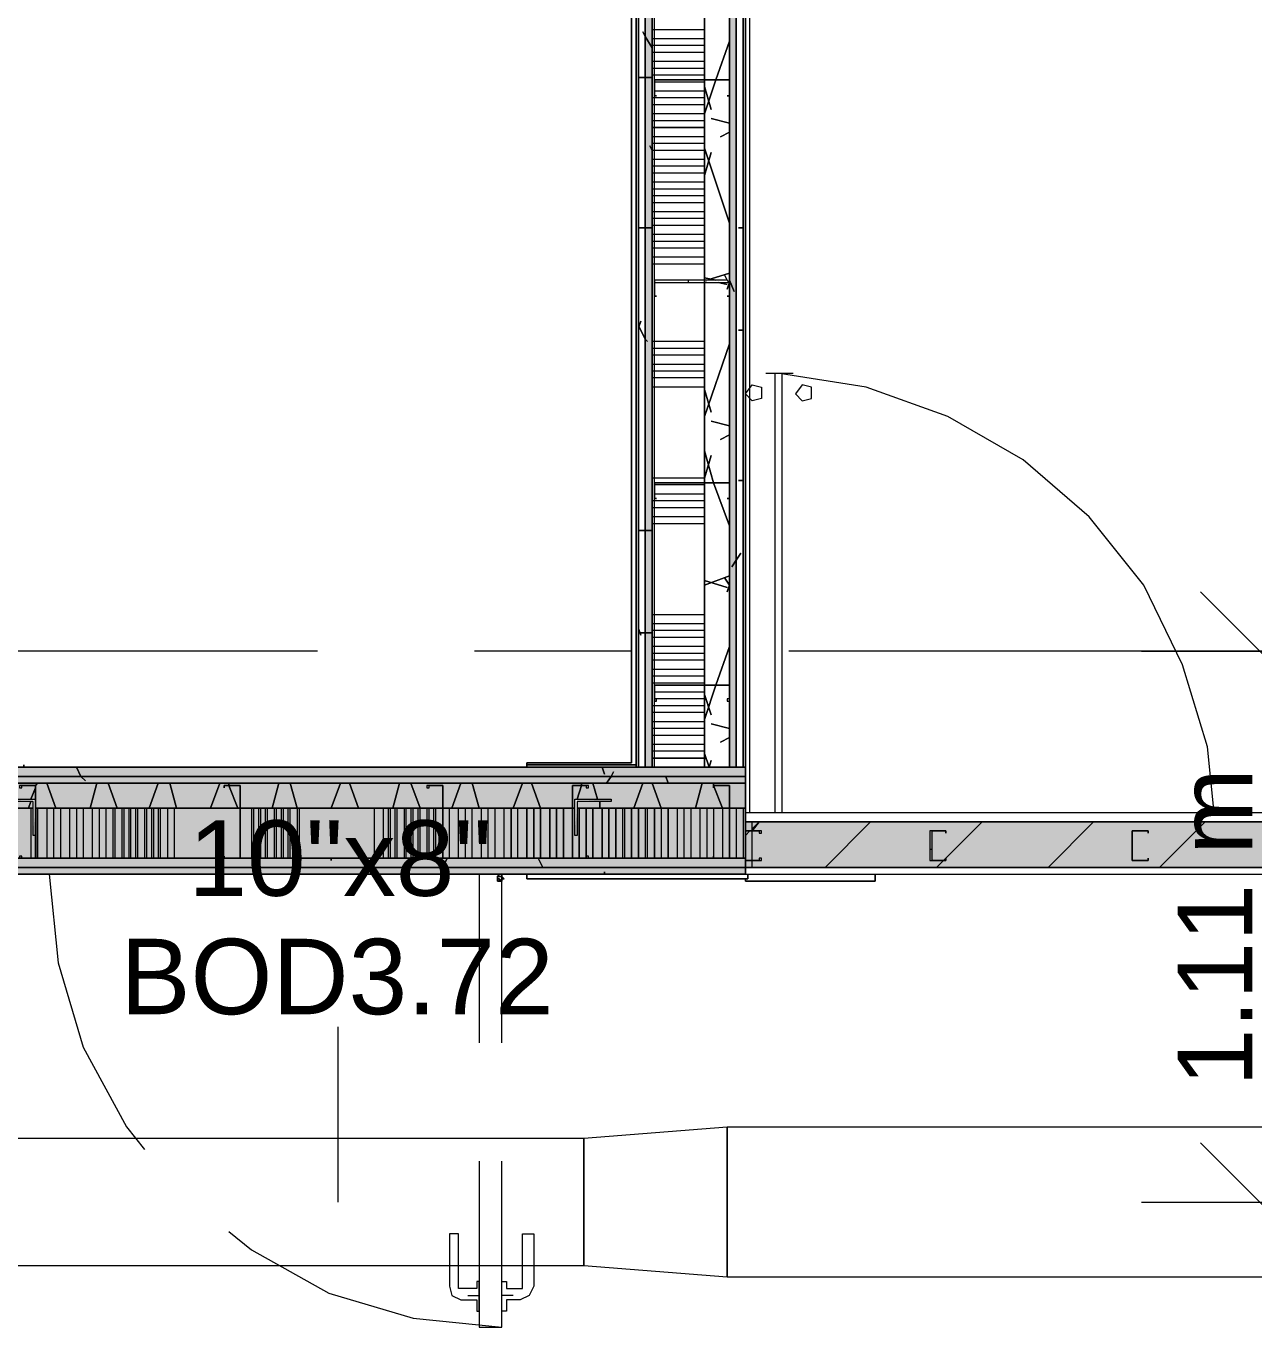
# Model space of a CAD drawing. Header units: metres. Extents: x -2 to 237, y -8 to 52.
# Drawn here: x 33.551 to 36.022, y 21.61 to 24.255 of the extents above; entities that cross this region are included whole.
import ezdxf

# ---------------------------------------------------------------- set-up
doc = ezdxf.new("R2010")
doc.units = ezdxf.units.M
doc.layers.add('HVAC - Ductos', color=5, linetype='Continuous', lineweight=0)
doc.layers.add('PDF_Text', color=7, linetype='Continuous', lineweight=0)
doc.layers.add('PDF_Geometry', color=7, linetype='Continuous', lineweight=0, true_color=0xaaaaaa)
doc.layers.add('PDF_Solid Fills', color=7, linetype='Continuous', lineweight=0, true_color=0xffffff)
doc.styles.add('PDF Helvetica', font='')
doc.styles.get('PDF Helvetica').set_extended_font_data('Helvetica')

msp = doc.modelspace()

# ---------------------------------------------------------------- hatches: boundary and pattern name
at = {"layer": 'PDF_Solid Fills', "lineweight": 0, "transparency": 33554559}
h = msp.add_hatch(color=256, dxfattribs=at)
h.paths.add_polyline_path([(34.7968, 25.3387), (34.8105, 25.3387), (34.8105, 25.3524), (34.7968, 25.3524)])
h.paths.add_polyline_path([(34.8105, 25.3341), (34.7968, 25.3341), (34.7968, 22.7638), (34.8105, 22.7638)])
h = msp.add_hatch(color=256, dxfattribs=at)
h.paths.add_polyline_path([(34.9663, 25.3387), (34.98, 25.3387), (34.98, 25.3524), (34.9663, 25.3524)])
h.paths.add_polyline_path([(34.98, 25.3341), (34.9663, 25.3341), (34.9663, 22.7638), (34.98, 22.7638)])
h = msp.add_hatch(color=256, dxfattribs=at)
h.paths.add_polyline_path([(32.0112, 22.7455), (32.0112, 22.7638), (29.615, 22.7638), (29.615, 22.7455)])
h.paths.add_polyline_path([(32.364, 22.7638), (32.364, 22.7455), (34.9984, 22.7455), (34.9984, 22.7638)])
h = msp.add_hatch(color=256, dxfattribs=at)
h.paths.add_polyline_path([(32.0112, 22.7455), (32.0112, 22.7638), (29.615, 22.7638), (29.615, 22.7455)])
h.paths.add_polyline_path([(32.364, 22.7638), (32.364, 22.7455), (34.9984, 22.7455), (34.9984, 22.7638)])
h = msp.add_hatch(color=256, dxfattribs=at)
h.paths.add_polyline_path([(29.6104, 22.6813), (29.6104, 22.7317), (29.5829, 22.7317), (29.5829, 22.6813)])
h.paths.add_polyline_path([(32.364, 22.7317), (32.364, 22.6813), (33.5644, 22.6813), (33.5644, 22.6951), (33.5002, 22.6996), (33.569, 22.6996), (33.569, 22.6813), (34.6548, 22.6813), (34.6548, 22.6996), (34.7235, 22.6996), (34.6594, 22.6951), (34.6594, 22.6813), (34.9984, 22.6813), (34.9984, 22.7317)])
h.paths.add_polyline_path([(29.615, 22.7317), (29.615, 22.6813), (32.0112, 22.6813), (32.0112, 22.7317)])
h = msp.add_hatch(color=256, dxfattribs=at)
h.paths.add_polyline_path([(29.6104, 22.6813), (29.6104, 22.7317), (29.5829, 22.7317), (29.5829, 22.6813)])
h.paths.add_polyline_path([(32.364, 22.7317), (32.364, 22.6813), (33.5644, 22.6813), (33.5644, 22.6951), (33.5002, 22.6996), (33.569, 22.6996), (33.569, 22.6813), (34.6548, 22.6813), (34.6548, 22.6996), (34.7235, 22.6996), (34.6594, 22.6951), (34.6594, 22.6813), (34.9984, 22.6813), (34.9984, 22.7317)])
h.paths.add_polyline_path([(29.615, 22.7317), (29.615, 22.6813), (32.0112, 22.6813), (32.0112, 22.7317)])
h = msp.add_hatch(color=256, dxfattribs=at)
h.paths.add_polyline_path([(32.0112, 22.7317), (32.0112, 22.7454), (29.5967, 22.7454), (29.5967, 22.7317)])
h.paths.add_polyline_path([(32.364, 22.7454), (32.364, 22.7317), (34.9984, 22.7317), (34.9984, 22.7454)])
h = msp.add_hatch(color=256, dxfattribs=at)
h.paths.add_polyline_path([(32.0112, 22.7317), (32.0112, 22.7454), (29.5967, 22.7454), (29.5967, 22.7317)])
h.paths.add_polyline_path([(32.364, 22.7454), (32.364, 22.7317), (34.9984, 22.7317), (34.9984, 22.7454)])
h = msp.add_hatch(color=256, dxfattribs=at)
h.paths.add_polyline_path([(32.0112, 22.5805), (32.0112, 22.6813), (29.5829, 22.6813), (29.5829, 22.5805)])
h.paths.add_polyline_path([(33.5644, 22.6309), (33.5644, 22.6813), (32.364, 22.6813), (32.364, 22.5805), (34.9984, 22.5805), (34.9984, 22.6813), (34.6594, 22.6813), (34.6548, 22.6309), (34.6548, 22.6813), (33.569, 22.6813)])
h = msp.add_hatch(color=256, dxfattribs=at)
h.paths.add_polyline_path([(32.0112, 22.5805), (32.0112, 22.6813), (29.5829, 22.6813), (29.5829, 22.5805)])
h.paths.add_polyline_path([(33.5644, 22.6309), (33.5644, 22.6813), (32.364, 22.6813), (32.364, 22.5805), (34.9984, 22.5805), (34.9984, 22.6813), (34.6594, 22.6813), (34.6548, 22.6309), (34.6548, 22.6813), (33.569, 22.6813)])
for points in [[(37.5687, 22.5622), (37.5687, 22.6538), (34.9984, 22.6538), (34.9984, 22.5622)], [(37.5549, 22.5622), (37.5549, 22.6538), (35.0122, 22.6538), (35.0122, 22.5622)]]:
    msp.add_hatch(color=256, dxfattribs=at).paths.add_polyline_path(points)
h = msp.add_hatch(color=256, dxfattribs=at)
h.paths.add_polyline_path([(32.0112, 22.5622), (32.0112, 22.5805), (29.5967, 22.5805), (29.5967, 22.5622)])
h.paths.add_polyline_path([(32.364, 22.5805), (32.364, 22.5622), (34.9984, 22.5622), (34.9984, 22.5805)])
h = msp.add_hatch(color=256, dxfattribs=at)
h.paths.add_polyline_path([(32.0112, 22.5622), (32.0112, 22.5805), (29.5967, 22.5805), (29.5967, 22.5622)])
h.paths.add_polyline_path([(32.364, 22.5805), (32.364, 22.5622), (34.9984, 22.5622), (34.9984, 22.5805)])
h = msp.add_hatch(color=256, dxfattribs=at)
h.paths.add_polyline_path([(32.0112, 22.5485), (32.0112, 22.5622), (29.615, 22.5622), (29.615, 22.5485)])
h.paths.add_polyline_path([(32.364, 22.5485), (34.9984, 22.5485), (34.9984, 22.5622), (32.364, 22.5622)])
h = msp.add_hatch(color=256, dxfattribs=at)
h.paths.add_polyline_path([(32.0112, 22.5485), (32.0112, 22.5622), (29.615, 22.5622), (29.615, 22.5485)])
h.paths.add_polyline_path([(32.364, 22.5485), (34.9984, 22.5485), (34.9984, 22.5622), (32.364, 22.5622)])

# ---------------------------------------------------------------- linework, layer by layer
at = {"layer": 'HVAC - Ductos', "lineweight": 0}
for points in [[(35.9147, 23.1165), (36.0339, 22.9975), (36.153, 22.8783)], [(35.7956, 22.9975), (36.0339, 22.9975), (36.2721, 22.9975)], [(34.1783, 21.8887), (34.1783, 22.2415)], [(35.9147, 22.0078), (36.0339, 21.8887), (36.153, 21.7696)], [(35.7956, 21.8887), (36.0339, 21.8887), (36.2721, 21.8887)]]:
    msp.add_lwpolyline(points, dxfattribs=at)
for points in [[(34.9617, 21.7375), (34.6731, 21.7604), (34.6731, 22.017), (34.9617, 22.0399)], [(32.5656, 22.017), (34.6731, 22.017), (34.6731, 21.7604), (32.5656, 21.7604)]]:
    msp.add_lwpolyline(points, close=True, dxfattribs=at)
msp.add_lwpolyline([(40.643, 21.5817), (40.336, 21.5817), (40.3314, 21.623), (40.3177, 21.6596), (40.2948, 21.6917), (40.2627, 21.7146), (40.2261, 21.7284), (40.1848, 21.7375), (40.1848, 22.0399), (40.1848, 21.7375), (34.9617, 21.7375), (34.9617, 22.0399), (40.1848, 22.0399, -0.417177)], format="xyb", close=True, dxfattribs=at)
at = {"layer": 'PDF_Geometry', "lineweight": 0}
for points in [[(29.3997, 31.9133), (29.3997, 25.554), (29.3997, 22.5485), (29.615, 22.5485), (32.0112, 22.5485), (32.0112, 22.5805), (32.0112, 22.7272), (32.0112, 22.7638), (29.615, 22.7638), (29.615, 25.3341), (34.7785, 25.3341), (34.7785, 22.7638), (34.9984, 22.7638), (34.9984, 25.3341), (37.5595, 25.3341)], [(34.8151, 22.7638), (34.8151, 25.3661), (34.9159, 25.3661), (34.8106, 25.3661), (34.8106, 25.3524), (34.8106, 25.3341), (34.9159, 25.3341), (34.9159, 25.3661), (34.8106, 25.3661), (34.7785, 25.3661), (29.615, 25.3661), (29.5967, 25.3661), (29.5829, 25.3661), (29.5829, 22.7317), (29.5967, 22.7317), (29.6104, 22.7317), (29.5829, 22.7317), (29.5829, 22.6813), (29.6104, 22.6813), (29.5829, 22.6813), (29.5829, 22.5805), (32.0112, 22.5805), (32.364, 22.5805)], [(29.5967, 25.3524), (29.5967, 22.7454), (29.615, 22.7454), (32.0112, 22.7454), (32.0112, 22.7638), (32.364, 22.7638), (32.0112, 22.7638), (32.364, 22.7638), (32.364, 22.5485), (34.9984, 22.5485), (34.5586, 22.5485), (33.546, 22.5485), (29.615, 22.5485), (32.0112, 22.5485)], [(34.7968, 22.7638), (34.7968, 25.3341), (34.7968, 25.3387), (34.7968, 25.3524), (34.7785, 25.3524), (29.615, 25.3524)], [(34.8106, 25.3661), (34.8106, 22.7638), (34.9159, 22.7638), (34.9159, 22.9287), (34.9159, 23.3365), (34.9159, 23.7397), (34.9159, 24.1474), (34.9159, 24.5506), (34.9159, 24.1474), (34.9159, 23.7397), (34.9159, 23.3365), (34.9159, 22.9287), (34.9159, 22.7638), (34.8106, 22.7638), (34.8106, 25.3341)], [(34.9159, 24.5506), (34.9159, 24.1474), (34.9159, 23.7397), (34.9159, 23.3365), (34.9159, 22.9287), (34.9159, 22.7638), (34.9663, 22.7638), (34.9663, 25.3661)], [(37.6374, 25.3661), (37.6053, 25.3661), (34.9663, 25.3661), (34.9663, 25.3524), (34.9663, 25.3341), (34.9663, 22.7638)], [(37.6053, 25.3524), (34.9801, 25.3524), (34.9801, 25.3387), (34.9801, 25.3341), (34.9801, 22.7638)], [(29.5967, 22.5485), (29.5967, 22.5622), (29.615, 22.5622), (32.0112, 22.5622), (32.364, 22.5622), (34.9984, 22.5622), (34.9984, 22.5759), (34.9984, 22.5622), (37.5687, 22.5622), (37.5687, 22.6538), (34.9984, 22.6538), (34.9984, 22.6355), (34.9984, 22.6813), (34.9663, 22.6813), (34.6594, 22.6813), (34.9663, 22.6813), (34.9984, 22.6813), (34.9984, 22.6721), (34.9984, 25.3341), (34.9938, 25.3341), (34.9938, 22.7638)], [(34.7831, 22.7638), (34.7831, 25.3341), (34.7785, 25.3341), (34.7739, 25.3295), (34.7693, 25.3295), (34.7693, 25.3249), (29.6241, 25.3249)], [(34.7785, 25.3341), (34.7785, 22.7638), (34.7785, 25.3341)], [(34.7785, 25.3341), (34.7785, 22.7638), (34.7785, 25.3341)], [(34.9984, 22.6813), (34.9984, 22.6721), (34.9984, 25.3341), (34.9984, 22.7088), (34.9984, 25.3341), (37.5595, 25.3341), (37.5595, 22.6721), (37.5595, 25.3341), (37.5595, 22.5485), (37.697, 22.5485)], [(34.9984, 25.3341), (34.9984, 22.6721), (34.9984, 25.3341)], [(34.9984, 25.3341), (34.9984, 22.6721), (34.9984, 25.3341)], [(35.0076, 22.6721), (35.0076, 25.3249)], [(35.0076, 22.6721), (35.0076, 25.3249)], [(35.0076, 22.6721), (35.0076, 25.3249)], [(35.0076, 22.6721), (35.0076, 25.3249)], [(34.9159, 24.2482), (34.8106, 24.2482)], [(34.9159, 24.2299), (34.8106, 24.2299)], [(34.9159, 24.2161), (34.8106, 24.2161)], [(34.9159, 24.2024), (34.8106, 24.2024)], [(34.9159, 24.1841), (34.8106, 24.1841)], [(34.9159, 24.1703), (34.8106, 24.1703)], [(34.9159, 24.1566), (34.8106, 24.1566)], [(34.9159, 24.1428), (34.8151, 24.1428)], [(34.9159, 24.1108), (34.8106, 24.1108)], [(34.9159, 24.1245), (34.8151, 24.1245)], [(34.9159, 24.0971), (34.8106, 24.0971)], [(34.9159, 24.0787), (34.8106, 24.0787)], [(34.9159, 24.065), (34.8106, 24.065)], [(34.9159, 24.0329), (34.8106, 24.0329)], [(34.9159, 24.0192), (34.8106, 24.0192)], [(34.9159, 24.0054), (34.8106, 24.0054)], [(34.9159, 23.987), (34.8106, 23.987)], [(34.9159, 23.9733), (34.8106, 23.9733)], [(34.9159, 23.9596), (34.8106, 23.9596)], [(34.9159, 23.9412), (34.8106, 23.9412)], [(34.9159, 23.9275), (34.8106, 23.9275)], [(34.9159, 23.9138), (34.8106, 23.9138)], [(34.9159, 23.9), (34.8106, 23.9)], [(34.9159, 23.8817), (34.8106, 23.8817)], [(34.9159, 23.8679), (34.8106, 23.8679)], [(34.9159, 23.8542), (34.8106, 23.8542)], [(34.9159, 23.8359), (34.8106, 23.8359)], [(34.9159, 23.8222), (34.8106, 23.8222)], [(34.9159, 23.8084), (34.8106, 23.8084)], [(34.9159, 23.7901), (34.8106, 23.7901)], [(34.9159, 23.7763), (34.8106, 23.7763)], [(34.9159, 23.6205), (34.8106, 23.6205)], [(34.9159, 23.6068), (34.8106, 23.6068)], [(34.9159, 23.593), (34.8106, 23.593)], [(34.9159, 23.5747), (34.8106, 23.5747)], [(34.9159, 23.561), (34.8106, 23.561)], [(34.9159, 23.5473), (34.8106, 23.5473)], [(35.0946, 23.5564), (35.0396, 23.5564)], [(35.058, 22.6721), (35.058, 23.5564)], [(35.9422, 22.6721), (35.9285, 22.805), (35.8781, 22.97), (35.8002, 23.1303), (35.6902, 23.2678), (35.5574, 23.3823), (35.4062, 23.4694), (35.2412, 23.5289), (35.0671, 23.5564)], [(35.0717, 23.5564), (35.0717, 22.6721)], [(34.9159, 23.5289), (34.8106, 23.5289)], [(34.9159, 23.3456), (34.8106, 23.3456)], [(34.9159, 23.3319), (34.8151, 23.3319)], [(34.9159, 23.3136), (34.8151, 23.3136)], [(34.9159, 23.2998), (34.8106, 23.2998)], [(34.9159, 23.2861), (34.8106, 23.2861)], [(34.9159, 23.2678), (34.8106, 23.2678)], [(34.9159, 23.254), (34.8106, 23.254)], [(34.9159, 23.0707), (34.8106, 23.0707)], [(34.9159, 23.0524), (34.8106, 23.0524)], [(34.9159, 23.0387), (34.8106, 23.0387)], [(34.9159, 23.0249), (34.8106, 23.0249)], [(34.137, 22.9975), (32.8679, 22.9975)], [(34.7693, 22.9975), (34.4532, 22.9975)], [(34.9159, 23.0066), (34.8106, 23.0066)], [(34.9159, 22.9929), (34.8106, 22.9929)], [(36.3592, 22.9975), (35.0855, 22.9975)], [(34.9159, 22.9791), (34.8106, 22.9791)], [(34.9159, 22.9608), (34.8106, 22.9608)], [(34.9159, 22.947), (34.8106, 22.947)], [(34.9159, 22.9333), (34.8106, 22.9333)], [(34.9159, 22.915), (34.8151, 22.915)], [(34.9159, 22.8875), (34.8106, 22.8875)], [(34.9159, 22.9012), (34.8151, 22.9012)], [(34.9159, 22.8738), (34.8106, 22.8738)], [(34.9159, 22.8554), (34.8106, 22.8554)], [(34.9159, 22.8416), (34.8106, 22.8416)], [(34.9159, 22.8279), (34.8106, 22.8279)], [(34.9159, 22.8096), (34.8106, 22.8096)], [(34.9159, 22.7958), (34.8106, 22.7958)], [(33.546, 22.7638), (33.546, 22.7683), (33.546, 22.7638), (29.615, 22.7638), (33.546, 22.7638), (29.615, 22.7638), (33.546, 22.7638), (34.5586, 22.7638), (34.5586, 22.7683), (34.5586, 22.7638), (34.7785, 22.7638), (34.5586, 22.7638), (34.5586, 22.7683), (34.5586, 22.7638)], [(32.0112, 22.7638), (32.364, 22.7638), (34.9984, 22.7638)], [(34.9984, 22.7638), (32.364, 22.7638), (34.9984, 22.7638)], [(34.5586, 22.7729), (34.5586, 22.7729)], [(34.5586, 22.7729), (34.5586, 22.7729)], [(34.5586, 22.7638), (34.7785, 22.7638), (34.5586, 22.7638)], [(34.5586, 22.7638), (34.5586, 22.7638)], [(34.5586, 22.7638), (34.7785, 22.7638), (34.5586, 22.7638)], [(34.5586, 22.7638), (34.5586, 22.7638)], [(29.6104, 22.7317), (29.5967, 22.7317), (29.5967, 22.7454), (32.0112, 22.7454), (32.0112, 22.7317), (32.364, 22.7317), (34.9984, 22.7317)], [(32.364, 22.5622), (32.364, 22.5805), (32.0112, 22.5805), (32.0112, 22.6813), (32.0112, 22.7272), (32.0112, 22.7317), (31.6035, 22.7317), (31.1957, 22.7317), (30.7742, 22.7317), (29.615, 22.7317), (30.7742, 22.7317), (31.1957, 22.7317), (31.6035, 22.7317), (32.0112, 22.7317), (32.0112, 22.7454), (32.364, 22.7454), (34.9984, 22.7454)], [(32.364, 22.6813), (32.364, 22.5805), (34.9984, 22.5805), (32.364, 22.5805), (32.364, 22.6813), (32.4327, 22.6813), (32.8451, 22.6813), (33.2528, 22.6813), (33.5644, 22.6813), (33.2528, 22.6813), (32.8451, 22.6813), (32.4327, 22.6813), (32.364, 22.6813), (32.0158, 22.6813), (32.0112, 22.6813), (32.0112, 22.7272), (32.0112, 22.7317), (32.364, 22.7317), (32.364, 22.7454)], [(34.6594, 22.6813), (34.9663, 22.6813), (34.9984, 22.6813), (34.9984, 22.7317), (32.364, 22.7317), (32.364, 22.6813), (32.4327, 22.6813), (32.8451, 22.6813), (33.2528, 22.6813), (33.5644, 22.6813)], [(33.5598, 22.6813), (33.5598, 22.5805)], [(34.6548, 22.6813), (34.6502, 22.6813), (34.3891, 22.6813), (33.9813, 22.6813), (33.569, 22.6813)], [(33.5918, 22.6813), (33.5918, 22.5805)], [(33.6056, 22.6813), (33.6056, 22.5805)], [(33.6194, 22.6813), (33.6194, 22.5805)], [(33.6377, 22.6813), (33.6377, 22.5805)], [(33.6514, 22.6813), (33.6514, 22.5805)], [(33.6652, 22.6813), (33.6652, 22.5805)], [(33.6835, 22.6813), (33.6835, 22.5805)], [(33.6972, 22.6813), (33.6972, 22.5805)], [(33.711, 22.6813), (33.711, 22.5805)], [(33.7247, 22.6813), (33.7247, 22.5805)], [(33.7293, 22.5805), (33.7293, 22.6813)], [(33.743, 22.6813), (33.743, 22.5805)], [(33.7476, 22.5805), (33.7476, 22.6813)], [(33.7568, 22.6813), (33.7568, 22.5805)], [(33.7614, 22.5805), (33.7614, 22.6813)], [(33.7705, 22.6813), (33.7705, 22.5805)], [(33.7751, 22.5805), (33.7751, 22.6813)], [(33.7889, 22.6813), (33.7889, 22.5805)], [(33.7935, 22.5805), (33.7935, 22.6813)], [(33.8026, 22.6813), (33.8026, 22.5805)], [(33.8072, 22.5805), (33.8072, 22.6813)], [(33.8163, 22.6813), (33.8163, 22.5805)], [(33.8209, 22.5805), (33.8209, 22.6813)], [(33.8347, 22.6813), (33.8347, 22.5805)], [(33.8484, 22.6813), (33.8484, 22.5805)], [(34.0042, 22.6813), (34.0042, 22.5805)], [(34.0088, 22.5805), (34.0088, 22.6813)], [(34.0179, 22.6813), (34.0179, 22.5805)], [(34.0225, 22.5805), (34.0225, 22.6813)], [(34.0317, 22.6813), (34.0317, 22.5805)], [(34.0363, 22.5805), (34.0363, 22.6813)], [(34.05, 22.6813), (34.05, 22.5805)], [(34.0546, 22.5805), (34.0546, 22.6813)], [(34.0638, 22.6813), (34.0638, 22.5805)], [(34.0684, 22.5805), (34.0684, 22.6813)], [(34.0775, 22.6813), (34.0775, 22.5805)], [(34.0821, 22.5805), (34.0821, 22.6813)], [(34.0958, 22.6813), (34.0958, 22.5805)], [(34.1004, 22.5805), (34.1004, 22.6813)], [(34.2516, 22.5805), (34.2516, 22.6813)], [(34.2699, 22.5805), (34.2699, 22.6813)], [(34.2791, 22.6813), (34.2791, 22.5805)], [(34.2837, 22.5805), (34.2837, 22.6813)], [(34.2928, 22.6813), (34.2928, 22.5805)], [(34.2974, 22.5805), (34.2974, 22.6813)], [(34.3112, 22.6813), (34.3112, 22.5805)], [(34.3157, 22.5805), (34.3157, 22.6813)], [(34.3249, 22.6813), (34.3249, 22.5805)], [(34.3295, 22.5805), (34.3295, 22.6813)], [(34.3387, 22.6813), (34.3387, 22.5805)], [(34.3433, 22.5805), (34.3433, 22.6813)], [(34.357, 22.6813), (34.357, 22.5805)], [(34.3615, 22.5805), (34.3615, 22.6813)], [(34.3707, 22.6813), (34.3707, 22.5805)], [(34.3753, 22.5805), (34.3753, 22.6813)], [(34.3891, 22.5805), (34.3891, 22.6813)], [(34.4028, 22.5805), (34.4028, 22.6813)], [(34.4211, 22.5805), (34.4211, 22.6813)], [(34.4349, 22.5805), (34.4349, 22.6813)], [(34.4486, 22.5805), (34.4486, 22.6813)], [(34.4669, 22.5805), (34.4669, 22.6813)], [(34.4807, 22.5805), (34.4807, 22.6813)], [(34.4944, 22.5805), (34.4944, 22.6813)], [(34.5128, 22.5805), (34.5128, 22.6813)], [(34.5402, 22.5805), (34.5402, 22.6813)], [(34.751, 22.6813), (34.751, 22.5805)], [(34.7556, 22.5805), (34.7556, 22.6813)], [(34.7968, 22.6813), (34.7968, 22.5805)], [(34.8014, 22.5805), (34.8014, 22.6813)], [(34.8289, 22.6813), (34.8289, 22.5805)], [(34.8609, 22.6813), (34.8609, 22.5805)], [(34.8747, 22.6813), (34.8747, 22.5805)], [(34.8885, 22.6813), (34.8885, 22.5805)], [(34.9068, 22.6813), (34.9068, 22.5805)], [(34.9205, 22.6813), (34.9205, 22.5805)], [(34.9343, 22.6813), (34.9343, 22.5805)], [(34.9526, 22.6813), (34.9526, 22.5805)], [(34.9663, 22.6813), (34.9663, 22.5805)], [(34.9801, 22.6813), (34.9801, 22.5805)], [(34.9938, 22.6813), (34.9938, 22.5805)], [(34.9984, 22.5805), (32.364, 22.5805), (32.364, 22.5622), (34.9984, 22.5622)], [(34.9984, 22.5485), (32.364, 22.5485), (34.9984, 22.5485)], [(34.5036, 22.5485), (34.499, 22.5439), (34.499, 22.5393), (34.499, 22.5347), (34.5036, 22.5347), (34.5082, 22.5347), (34.5082, 22.5393), (34.5082, 22.5439), (34.5082, 22.5485), (34.5082, 22.5439), (34.5082, 22.5393), (34.5082, 22.5347), (34.5036, 22.5347), (34.499, 22.5347), (34.499, 22.5393), (34.499, 22.5439), (34.5036, 22.5485), (34.499, 22.5439), (34.499, 22.5393), (34.499, 22.5347), (34.5036, 22.5347), (34.5082, 22.5347), (34.5082, 22.5393), (34.5082, 22.5439), (34.5082, 22.5485), (34.5082, 22.5439), (34.5082, 22.5393), (34.5082, 22.5347), (34.5036, 22.5347), (34.499, 22.5347), (34.499, 22.5393), (34.499, 22.5439), (34.5036, 22.5485), (34.499, 22.5439), (34.499, 22.5393), (34.499, 22.5347), (34.5036, 22.5347), (34.5082, 22.5347), (34.5082, 22.5393), (34.5082, 22.5439), (34.5082, 22.5485), (34.5082, 22.5439), (34.5082, 22.5393), (34.5082, 22.5347), (34.5036, 22.5347), (34.499, 22.5347), (34.499, 22.5393), (34.499, 22.5439), (34.5036, 22.5485), (34.499, 22.5439), (34.499, 22.5393), (34.499, 22.5347), (34.5036, 22.5347), (34.5082, 22.5347), (34.5082, 22.5393), (34.5082, 22.5439), (34.5082, 22.5485), (34.5082, 22.5439), (34.5082, 22.5393), (34.5082, 22.5347), (34.5036, 22.5347), (34.499, 22.5347), (34.499, 22.5393), (34.499, 22.5439), (34.5036, 22.5485), (33.5964, 22.5485), (33.6148, 22.3698), (33.6652, 22.2002), (33.7522, 22.0399), (33.7889, 21.9941)], [(34.5082, 22.2094), (34.5082, 22.5485), (34.4624, 22.5485), (34.4624, 22.2094)], [(34.499, 22.5439), (34.5036, 22.5439), (34.5082, 22.5439), (34.5082, 22.5393), (34.5036, 22.5347)], [(34.499, 22.5439), (34.5036, 22.5439), (34.5082, 22.5439), (34.5082, 22.5393), (34.5036, 22.5347)], [(34.499, 22.5439), (34.5036, 22.5439), (34.5082, 22.5439), (34.5082, 22.5393), (34.5036, 22.5347)], [(34.499, 22.5439), (34.5036, 22.5439), (34.5082, 22.5439), (34.5082, 22.5393), (34.5036, 22.5347)], [(34.499, 22.5439), (34.5036, 22.5439), (34.5082, 22.5439), (34.5082, 22.5393), (34.5036, 22.5347)], [(34.499, 22.5439), (34.5036, 22.5439), (34.5082, 22.5439), (34.5082, 22.5393), (34.5036, 22.5347)], [(34.499, 22.5393), (34.5036, 22.5393), (34.5036, 22.5347), (34.5082, 22.5393), (34.5082, 22.5439), (34.5036, 22.5439)], [(34.499, 22.5439), (34.5036, 22.5439), (34.5082, 22.5439), (34.5082, 22.5393), (34.5036, 22.5347)], [(34.499, 22.5439), (34.5036, 22.5439), (34.5082, 22.5439), (34.5082, 22.5393), (34.5036, 22.5347)], [(34.499, 22.5439), (34.5036, 22.5439), (34.5082, 22.5439), (34.5082, 22.5393), (34.5036, 22.5347)], [(34.5036, 22.5439), (34.499, 22.5439)], [(34.499, 22.5439), (34.5036, 22.5439), (34.5082, 22.5439), (34.5082, 22.5393), (34.5036, 22.5347)], [(34.499, 22.5439), (34.5036, 22.5439), (34.5082, 22.5439), (34.5082, 22.5393), (34.5036, 22.5347)], [(34.499, 22.5439), (34.5036, 22.5439), (34.5082, 22.5439), (34.5082, 22.5393), (34.5036, 22.5347)], [(34.5586, 22.5485), (34.5586, 22.5393), (35.003, 22.5393), (35.003, 22.5485), (35.003, 22.5393), (34.5586, 22.5393), (34.5586, 22.5485), (34.9984, 22.5485)], [(34.5036, 22.5347), (34.5036, 22.5393), (34.499, 22.5393)], [(34.5036, 22.5347), (34.5036, 22.5393), (34.499, 22.5393)], [(34.5036, 22.5347), (34.5036, 22.5393), (34.499, 22.5393)], [(34.5036, 22.5347), (34.5036, 22.5393), (34.499, 22.5393)], [(34.5036, 22.5347), (34.5036, 22.5393), (34.499, 22.5393)], [(34.5036, 22.5347), (34.5036, 22.5393), (34.499, 22.5393)], [(34.5036, 22.5347), (34.5036, 22.5393), (34.499, 22.5393)], [(34.5036, 22.5347), (34.5036, 22.5393), (34.499, 22.5393)], [(34.5036, 22.5347), (34.5036, 22.5393), (34.499, 22.5393)], [(34.5036, 22.5347), (34.5036, 22.5393), (34.499, 22.5393)], [(34.5036, 22.5347), (34.5036, 22.5393), (34.499, 22.5393)], [(34.5036, 22.5347), (34.5036, 22.5393), (34.499, 22.5393)], [(33.9584, 21.8291), (34.0042, 21.7924), (34.16, 21.7054), (34.3295, 21.655), (34.5082, 21.6367), (34.5082, 21.9711)], [(34.4624, 21.9711), (34.4624, 21.6367), (34.5082, 21.6367)], [(34.4395, 21.7008), (34.4624, 21.7008)], [(34.5311, 21.7008), (34.5082, 21.7008)]]:
    msp.add_lwpolyline(points, dxfattribs=at)
for points in [[(34.7968, 22.7638), (34.8106, 22.7638), (34.8106, 25.3524), (34.7968, 25.3524)], [(34.9663, 22.7638), (34.9801, 22.7638), (34.9801, 25.3524), (34.9663, 25.3524)], [(34.7693, 25.3249), (34.7693, 22.7729)], [(34.7693, 25.3249), (34.7693, 22.7729)], [(34.7785, 25.3341), (34.7785, 22.7638), (34.7785, 25.2791), (34.7785, 22.7638)], [(34.7785, 22.7638), (34.7831, 22.7638), (34.7831, 25.3341), (34.7785, 25.3341)], [(34.7831, 22.7638), (34.7968, 22.7638), (34.7968, 25.3387), (34.7831, 25.3387)], [(34.9801, 22.7638), (34.9938, 22.7638), (34.9938, 25.3387), (34.9801, 25.3387)], [(34.9938, 22.7638), (34.9984, 22.7638), (34.9984, 25.3341), (34.9938, 25.3341)], [(34.9663, 24.1154), (34.9663, 24.1474), (34.9617, 24.1474), (34.8151, 24.1474), (34.8151, 24.1154), (34.8197, 24.1154), (34.8151, 24.1154), (34.8151, 24.1474), (34.9617, 24.1474), (34.9663, 24.1474), (34.9663, 24.1154), (34.9617, 24.1154)], [(34.8106, 24.0512), (34.9159, 24.0512)], [(34.9663, 23.7121), (34.9663, 23.7397), (34.9617, 23.7443), (34.8151, 23.7443), (34.8151, 23.7397), (34.8151, 23.7121), (34.8197, 23.7121), (34.8151, 23.7121), (34.8151, 23.7397), (34.9617, 23.7397), (34.9663, 23.7397), (34.9663, 23.7121), (34.9617, 23.7121)], [(34.9984, 23.5152), (35.0122, 23.5335), (35.0305, 23.5289), (35.0305, 23.506), (35.0122, 23.5014)], [(35.0992, 23.5152), (35.113, 23.5014), (35.1313, 23.506), (35.1313, 23.5289), (35.113, 23.5335)], [(34.9663, 23.3044), (34.9663, 23.3365), (34.9617, 23.3365), (34.8151, 23.3365), (34.8151, 23.3044), (34.8197, 23.3044), (34.8151, 23.3044), (34.8151, 23.3365), (34.9617, 23.3365), (34.9663, 23.3365), (34.9663, 23.3044), (34.9617, 23.3044)], [(34.9663, 22.8966), (34.9663, 22.9287), (34.9617, 22.9287), (34.8151, 22.9287), (34.8151, 22.8966), (34.8197, 22.8966), (34.8197, 22.9012), (34.8151, 22.9012), (34.8151, 22.9287), (34.9617, 22.9287), (34.9663, 22.9287), (34.9663, 22.9012), (34.9617, 22.9012), (34.9617, 22.8966)], [(34.8106, 22.7821), (34.9159, 22.7821)], [(34.9984, 22.7638), (32.364, 22.7638), (32.364, 22.5485), (34.9984, 22.5485), (34.9984, 22.5759), (34.9984, 22.5622), (34.9984, 22.5485), (37.5687, 22.5485), (37.5687, 22.5622), (37.5687, 22.6538), (37.5687, 22.6721), (34.9984, 22.6721), (34.9984, 22.6538), (34.9984, 22.6355)], [(34.9984, 22.7454), (34.9984, 22.7638), (32.364, 22.7638), (32.364, 22.7454)], [(34.5586, 22.7683), (34.5586, 22.7729), (34.7693, 22.7729), (34.5586, 22.7729), (34.5586, 22.7683), (34.7785, 22.7683)], [(34.5586, 22.7683), (34.5586, 22.7729), (34.7693, 22.7729), (34.5586, 22.7729)], [(34.9984, 22.7317), (34.9984, 22.7454), (32.364, 22.7454), (32.364, 22.7317)], [(33.5369, 22.5805), (33.569, 22.5805), (33.569, 22.7272), (33.5369, 22.7272), (33.5369, 22.7226), (33.5414, 22.7226), (33.5414, 22.7272), (33.569, 22.7272), (33.569, 22.5805), (33.5414, 22.5805), (33.5414, 22.5851), (33.5369, 22.5851)], [(33.9492, 22.5805), (33.9767, 22.5805), (33.9813, 22.5805), (33.9813, 22.7272), (33.9767, 22.7272), (33.9492, 22.7272), (33.9492, 22.7226), (33.9492, 22.7272), (33.9767, 22.7272), (33.9813, 22.7272), (33.9813, 22.5805), (33.9767, 22.5805), (33.9492, 22.5805), (33.9492, 22.5851)], [(34.357, 22.5805), (34.3891, 22.5805), (34.3891, 22.7272), (34.357, 22.7272), (34.357, 22.7226), (34.3615, 22.7226), (34.3615, 22.7272), (34.3891, 22.7272), (34.3891, 22.5805), (34.3615, 22.5805), (34.3615, 22.5851), (34.357, 22.5851)], [(34.6822, 22.7272), (34.6502, 22.7272), (34.6502, 22.5805), (34.6822, 22.5805), (34.6822, 22.5851), (34.6777, 22.5851), (34.6777, 22.5805), (34.6502, 22.5805), (34.6502, 22.7272), (34.6777, 22.7272), (34.6777, 22.7226), (34.6822, 22.7226)], [(34.9343, 22.5805), (34.9663, 22.5805), (34.9663, 22.7272), (34.9343, 22.7272), (34.9343, 22.7226), (34.9343, 22.7272), (34.9663, 22.7272), (34.9663, 22.5805), (34.9343, 22.5805), (34.9343, 22.5851)], [(33.569, 22.6263), (33.5644, 22.6263), (33.5644, 22.6309), (33.5644, 22.6951), (33.5002, 22.6951), (33.4956, 22.6951), (33.491, 22.6996), (33.569, 22.6996)], [(34.7281, 22.6996), (34.7281, 22.6951), (34.7235, 22.6951), (34.6594, 22.6951), (34.6594, 22.6309), (34.6594, 22.6263), (34.6548, 22.6263), (34.6548, 22.6996)], [(34.6548, 22.6813), (34.6502, 22.6813), (34.3891, 22.6813), (33.9813, 22.6813), (33.569, 22.6813), (33.9813, 22.6813), (34.3891, 22.6813), (34.6502, 22.6813)], [(33.5735, 22.5805), (33.5735, 22.6813)], [(34.5265, 22.6813), (34.5265, 22.5805)], [(34.5586, 22.6813), (34.5586, 22.5805)], [(34.5723, 22.6813), (34.5723, 22.5805)], [(34.5861, 22.6813), (34.5861, 22.5805)], [(34.6044, 22.6813), (34.6044, 22.5805)], [(34.6182, 22.6813), (34.6182, 22.5805)], [(34.6319, 22.6813), (34.6319, 22.5805)], [(34.6502, 22.6813), (34.6502, 22.5805)], [(34.664, 22.6813), (34.664, 22.5805)], [(34.6777, 22.6813), (34.6777, 22.5805)], [(34.6914, 22.6813), (34.6914, 22.5805)], [(34.7098, 22.6813), (34.7098, 22.5805)], [(34.7235, 22.6813), (34.7235, 22.5805)], [(34.7373, 22.6813), (34.7373, 22.5805)], [(34.7693, 22.6813), (34.7693, 22.5805)], [(34.7831, 22.6813), (34.7831, 22.5805)], [(34.8151, 22.6813), (34.8151, 22.5805)], [(34.8426, 22.5805), (34.8426, 22.6813)], [(37.5687, 22.6538), (37.5687, 22.6721), (34.9984, 22.6721), (34.9984, 22.6538)], [(35.0122, 22.6538), (37.5549, 22.6538), (37.5549, 22.5622), (35.0122, 22.5622), (35.0122, 22.5759), (35.0122, 22.6355)], [(35.0305, 22.6355), (34.9984, 22.6355), (34.9984, 22.5759), (35.0305, 22.5759), (35.0305, 22.5805), (35.0259, 22.5805), (35.0259, 22.5759), (34.9984, 22.5759), (34.9984, 22.6355), (35.0259, 22.6355), (35.0259, 22.6309), (35.0305, 22.6309)], [(35.4016, 22.6355), (35.3741, 22.6355), (35.3695, 22.6355), (35.3695, 22.5759), (35.3741, 22.5759), (35.4016, 22.5759), (35.4016, 22.5805), (35.4016, 22.5759), (35.3741, 22.5759), (35.3741, 22.6355), (35.4016, 22.6355), (35.4016, 22.6309)], [(35.8094, 22.6355), (35.7773, 22.6355), (35.7773, 22.5759), (35.8094, 22.5759), (35.8094, 22.5805), (35.8094, 22.5759), (35.7773, 22.5759), (35.7773, 22.6355), (35.8094, 22.6355), (35.8094, 22.6309)], [(34.9984, 22.5485), (34.9984, 22.5622), (32.364, 22.5622), (32.364, 22.5485)], [(34.5036, 22.5485), (34.499, 22.5439), (34.499, 22.5393), (34.499, 22.5347), (34.5036, 22.5347), (34.5082, 22.5347), (34.5082, 22.5393), (34.5128, 22.5393), (34.5082, 22.5439), (34.5082, 22.5485)], [(34.5036, 22.5485), (34.499, 22.5439), (34.499, 22.5393), (34.499, 22.5347), (34.5036, 22.5347), (34.5082, 22.5347), (34.5082, 22.5393), (34.5128, 22.5393), (34.5082, 22.5439), (34.5082, 22.5485)], [(34.5036, 22.5485), (34.499, 22.5439), (34.499, 22.5393), (34.499, 22.5347), (34.5036, 22.5347), (34.5082, 22.5347), (34.5082, 22.5393), (34.5128, 22.5393), (34.5082, 22.5439), (34.5082, 22.5485)], [(34.5036, 22.5485), (34.499, 22.5439), (34.499, 22.5393), (34.499, 22.5347), (34.5036, 22.5347), (34.5082, 22.5347), (34.5082, 22.5393), (34.5128, 22.5393), (34.5082, 22.5439), (34.5082, 22.5485)], [(34.5036, 22.5485), (34.499, 22.5439), (34.499, 22.5393), (34.499, 22.5347), (34.5036, 22.5347), (34.5082, 22.5347), (34.5082, 22.5393), (34.5128, 22.5393), (34.5082, 22.5439), (34.5082, 22.5485)], [(34.5036, 22.5485), (34.499, 22.5439), (34.499, 22.5393), (34.499, 22.5347), (34.5036, 22.5347), (34.5082, 22.5347), (34.5082, 22.5393), (34.5128, 22.5393), (34.5082, 22.5439), (34.5082, 22.5485)], [(34.5036, 22.5485), (34.499, 22.5439), (34.499, 22.5393), (34.499, 22.5347), (34.5036, 22.5347), (34.5082, 22.5347), (34.5082, 22.5393), (34.5128, 22.5393), (34.5082, 22.5439), (34.5082, 22.5485)], [(34.5036, 22.5485), (34.499, 22.5439), (34.499, 22.5393), (34.499, 22.5347), (34.5036, 22.5347), (34.5082, 22.5347), (34.5082, 22.5393), (34.5128, 22.5393), (34.5082, 22.5439), (34.5082, 22.5485)], [(34.5036, 22.5439), (34.499, 22.5439), (34.499, 22.5393), (34.5036, 22.5393), (34.5036, 22.5347), (34.5082, 22.5393), (34.5082, 22.5439)], [(34.5036, 22.5347), (34.5082, 22.5393), (34.5082, 22.5439), (34.5036, 22.5439), (34.499, 22.5439), (34.5036, 22.5439), (34.5082, 22.5439), (34.5082, 22.5393), (34.5036, 22.5347), (34.5036, 22.5393), (34.499, 22.5393), (34.5036, 22.5393)], [(34.499, 22.5393), (34.5036, 22.5393), (34.5036, 22.5347), (34.5082, 22.5393), (34.5082, 22.5439), (34.5036, 22.5439), (34.499, 22.5439), (34.5036, 22.5439), (34.5082, 22.5439), (34.5082, 22.5393), (34.5036, 22.5347), (34.5036, 22.5393), (34.499, 22.5393), (34.5036, 22.5393), (34.5036, 22.5347), (34.5082, 22.5393), (34.5082, 22.5439), (34.5036, 22.5439), (34.499, 22.5439), (34.5036, 22.5439), (34.5082, 22.5439), (34.5082, 22.5393), (34.5036, 22.5347), (34.5036, 22.5393)], [(37.5687, 22.5485), (37.5687, 22.5622), (34.9984, 22.5622), (34.9984, 22.5485)], [(35.2596, 22.5485), (35.2596, 22.5347), (34.9984, 22.5347), (34.9984, 22.5393), (34.9984, 22.5347), (35.2596, 22.5347)], [(34.4211, 21.7146), (34.4211, 21.7192), (34.4211, 21.8246), (34.4028, 21.8246), (34.4028, 21.7192), (34.4073, 21.7008), (34.4257, 21.6917), (34.4578, 21.6917), (34.4578, 21.6687), (34.4624, 21.6687), (34.4624, 21.7284), (34.4578, 21.7284), (34.4578, 21.7146), (34.4257, 21.7146)], [(34.5494, 21.7146), (34.5494, 21.7192), (34.5494, 21.8246), (34.5723, 21.8246), (34.5723, 21.7192), (34.5632, 21.7008), (34.5448, 21.6917), (34.5173, 21.6917), (34.5173, 21.6687), (34.5082, 21.6687), (34.5082, 21.7284), (34.5173, 21.7284), (34.5173, 21.7146), (34.5448, 21.7146)]]:
    msp.add_lwpolyline(points, close=True, dxfattribs=at)
at = {"layer": 'PDF_Geometry', "color": 254, "lineweight": 0, "true_color": 0xeaeaea}
for points in [[(34.7968, 24.2345), (34.8106, 24.2115), (34.7968, 24.2345), (34.7922, 24.2437)], [(34.8106, 24.152), (34.7968, 24.152), (34.7831, 24.152), (34.7968, 24.152)], [(34.806, 24.0146), (34.8106, 24.0054)], [(34.8106, 23.8496), (34.7968, 23.8496), (34.7831, 23.8496), (34.7968, 23.8496)], [(34.9938, 23.8496), (34.9847, 23.8496)], [(34.9663, 23.7443), (34.9755, 23.7213)], [(34.7831, 23.6481), (34.7877, 23.6618)], [(34.7968, 23.6251), (34.8014, 23.6205), (34.7968, 23.6251), (34.7831, 23.6526)], [(34.9938, 23.6435), (34.9847, 23.6435)], [(34.8106, 23.4922), (34.8106, 23.5014)], [(34.9938, 23.341), (34.9847, 23.341)], [(34.8106, 23.2403), (34.7968, 23.2403), (34.7831, 23.2403), (34.7968, 23.2403)], [(34.9709, 23.1669), (34.9801, 23.1807), (34.9893, 23.1945), (34.9801, 23.1807)], [(34.7831, 23.0432), (34.7877, 23.0295)], [(34.8106, 23.0341), (34.7968, 23.0341), (34.7831, 23.0341), (34.7968, 23.0341)], [(33.6606, 22.7454), (33.6697, 22.7363), (33.6606, 22.7454), (33.6514, 22.7638)], [(34.7098, 22.7638), (34.7144, 22.75)], [(34.7189, 22.7317), (34.7281, 22.7454), (34.7327, 22.7546), (34.7281, 22.7454)], [(34.8381, 22.7454), (34.8426, 22.7317)], [(34.1646, 22.5759), (34.1646, 22.5805)], [(34.3891, 22.5622), (34.3982, 22.5805)], [(34.5815, 22.5805), (34.5906, 22.5622)], [(34.7144, 22.5531), (34.7144, 22.5485)]]:
    msp.add_lwpolyline(points, close=True, dxfattribs=at)
at = {"layer": 'PDF_Geometry', "color": 254, "lineweight": 0, "true_color": 0xdddddd}
for points in [[(34.9663, 24.2253), (34.9389, 24.1474), (34.9159, 24.0787), (34.9389, 24.1474)], [(34.9159, 24.1337), (34.9297, 24.0879)], [(34.9297, 24.0695), (34.9663, 24.0604)], [(34.9663, 24.042), (34.948, 24.0329)], [(34.9159, 24.01), (34.9663, 23.8588)], [(34.9297, 24.0008), (34.9159, 23.955)], [(34.9663, 23.758), (34.9205, 23.7443)], [(34.9159, 23.7488), (34.9389, 23.7443)], [(34.9205, 23.7397), (34.9159, 23.7397)], [(34.9435, 23.7397), (34.9617, 23.7351)], [(34.9571, 23.7534), (34.9617, 23.7443)], [(34.9663, 23.7397), (34.9617, 23.7259), (34.9663, 23.7397), (34.9617, 23.7397)], [(34.9663, 23.6159), (34.9159, 23.4694)], [(34.9159, 23.5243), (34.9297, 23.4785)], [(34.9297, 23.4602), (34.9663, 23.451)], [(34.9663, 23.4327), (34.948, 23.4236)], [(34.9159, 23.4006), (34.9343, 23.3365), (34.9663, 23.2494), (34.9343, 23.3365)], [(34.9297, 23.3914), (34.9159, 23.3456)], [(34.9663, 23.1487), (34.9159, 23.1303)], [(34.9159, 23.1395), (34.9617, 23.1257)], [(34.9663, 23.1303), (34.9617, 23.1165), (34.9663, 23.1303), (34.9571, 23.1441)], [(34.9663, 23.0066), (34.9389, 22.9287), (34.9159, 22.86), (34.9389, 22.9287)], [(34.9159, 22.9104), (34.9297, 22.8692)], [(34.9297, 22.8508), (34.9663, 22.8416)], [(34.9663, 22.8234), (34.948, 22.8142)], [(34.9297, 22.7775), (34.9251, 22.7638), (34.9159, 22.7913), (34.9251, 22.7638)], [(33.5735, 22.7317), (33.569, 22.7272)], [(33.5918, 22.7317), (33.6102, 22.6813)], [(33.6926, 22.7317), (33.6789, 22.6813)], [(33.7156, 22.7317), (33.7339, 22.6813)], [(33.8163, 22.7317), (33.7981, 22.6813)], [(33.8393, 22.7317), (33.853, 22.6813)], [(33.9401, 22.7317), (33.9217, 22.6813)], [(33.9584, 22.7317), (33.9584, 22.7272), (33.9767, 22.6813), (33.9584, 22.7272)], [(34.0592, 22.7317), (34.0454, 22.6813)], [(34.0821, 22.7317), (34.0958, 22.6813)], [(34.1829, 22.7317), (34.1646, 22.6813)], [(34.2012, 22.7317), (34.2195, 22.6813)], [(34.302, 22.7317), (34.2883, 22.6813)], [(34.3249, 22.7317), (34.3433, 22.6813)], [(34.4257, 22.7317), (34.4073, 22.6813)], [(34.4486, 22.7317), (34.4624, 22.6813)], [(34.5494, 22.7317), (34.5311, 22.6813)], [(34.5677, 22.7317), (34.5861, 22.6813)], [(34.6686, 22.7317), (34.6686, 22.7272), (34.6594, 22.6996), (34.6686, 22.7272)], [(34.6914, 22.7317), (34.7006, 22.6996)], [(34.7922, 22.7317), (34.7739, 22.6813)], [(34.8106, 22.7317), (34.8289, 22.6813)], [(34.9113, 22.7317), (34.8976, 22.6813)], [(34.9343, 22.7317), (34.9343, 22.7272), (34.9526, 22.6813), (34.9343, 22.7272)], [(33.569, 22.7226), (33.5598, 22.6996)], [(33.5598, 22.6951), (33.5552, 22.6813)], [(34.7052, 22.6951), (34.7052, 22.6813)]]:
    msp.add_lwpolyline(points, close=True, dxfattribs=at)
at = {"layer": 'PDF_Geometry', "color": 254, "lineweight": 0, "true_color": 0xd2d2d2}
for points in [[(34.9113, 24.1474), (34.9113, 24.1474)], [(34.8839, 23.7397), (34.8839, 23.7443)], [(34.9663, 23.3181), (34.9663, 23.3181)], [(34.3707, 22.7272), (34.3753, 22.7272)], [(33.9813, 22.7134), (33.9813, 22.7134)], [(34.9663, 22.6951), (34.9663, 22.6951)], [(34.3891, 22.6217), (34.3891, 22.6217)], [(35.7773, 22.6217), (35.7773, 22.6263)], [(35.791, 22.6355), (35.791, 22.6355)], [(35.3695, 22.5989), (35.3741, 22.5989)]]:
    msp.add_lwpolyline(points, dxfattribs=at)
at = {"layer": 'PDF_Geometry', "color": 254, "lineweight": 0, "true_color": 0xdddddd}
for points in [[(34.9159, 24.065), (34.9159, 24.065)], [(34.9159, 24.065), (34.9159, 24.065)], [(34.9159, 23.4556), (34.9159, 23.4556)], [(34.9159, 23.4556), (34.9159, 23.4556)], [(34.9159, 22.8462), (34.9159, 22.8462)], [(34.9159, 22.8462), (34.9159, 22.8462)]]:
    msp.add_lwpolyline(points, dxfattribs=at)
at = {"layer": 'PDF_Geometry', "color": 254, "lineweight": 0, "true_color": 0xeaeaea}
for points in [[(34.9663, 23.561), (34.9663, 23.561)], [(34.9663, 23.561), (34.9663, 23.561)], [(34.1233, 22.7638), (34.1233, 22.7638)], [(34.1233, 22.7638), (34.1233, 22.7638)], [(34.5906, 22.5622), (34.5906, 22.5622)], [(34.5906, 22.5622), (34.5906, 22.5622)]]:
    msp.add_lwpolyline(points, dxfattribs=at)
at = {"layer": 'PDF_Geometry', "color": 254, "lineweight": 0, "true_color": 0xd4d4d4}
for points in [[(35.0122, 22.6401), (35.0259, 22.6538), (35.0122, 22.6355)], [(34.9984, 22.6263), (35.0076, 22.6355)]]:
    msp.add_lwpolyline(points, dxfattribs=at)
for points in [[(35.2504, 22.6538), (35.1588, 22.5622)], [(35.4749, 22.6538), (35.397, 22.5759), (35.3833, 22.5622), (35.397, 22.5759)], [(35.6994, 22.6538), (35.6078, 22.5622)], [(35.9239, 22.6538), (35.8323, 22.5622)]]:
    msp.add_lwpolyline(points, close=True, dxfattribs=at)

# ---------------------------------------------------------------- texts
at = {"layer": 'PDF_Text', "lineweight": 0, "insert": (35.9438, 22.1212), "char_height": 0.15002, "attachment_point": 4, "rotation": 90, "style": 'PDF Helvetica'}
msp.add_mtext('1.11 m', dxfattribs=at)
at = {"layer": 'PDF_Text', "lineweight": 0, "char_height": 0.1519, "attachment_point": 4, "style": 'PDF Helvetica'}
for s, insert in [('10"x8"', (33.8771, 22.5798)), ('BOD3.72', (33.7397, 22.3415))]:
    msp.add_mtext(s, dxfattribs=dict(at, insert=insert))

doc.saveas('drawing.dxf')
